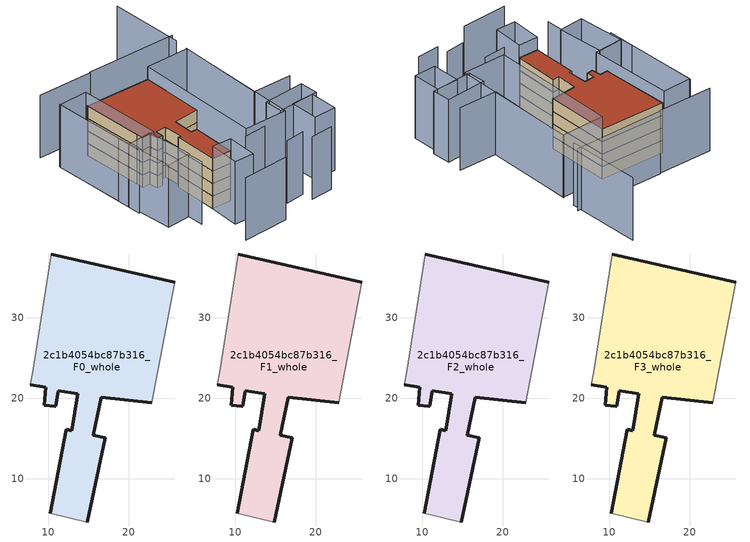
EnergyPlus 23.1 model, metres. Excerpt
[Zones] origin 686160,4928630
2c1b4054bc87b316_F0_whole
 floor ground (EU_floor_Construction): 14.84,4.62 17.1,15.07 15.61,15.4 16.59,20.13 22.86,19.47 25.7,34.39 10.36,37.93 8.06,23.32 7.8,21.66 9.7,21.38 9.48,19.15 10.81,19.02 10.95,19 11.23,20.91 13.7,20.55 12.93,15.99 12.27,16.13 10.25,5.7 z0
 wall outside (EU_wall_Construction): 10.36,37.93 25.7,34.39 / 22.86,19.47 16.59,20.13 15.61,15.4 17.1,15.07 14.84,4.62 / 10.25,5.7 12.27,16.13 12.93,15.99 13.7,20.55 11.23,20.91 10.95,19 10.81,19.02 9.48,19.15 9.7,21.38 7.8,21.66 z0:3
 wall adiabatic (EU_wall_Construction): 25.7,34.39 22.86,19.47 / 14.84,4.62 10.25,5.7 / 7.8,21.66 8.06,23.32 10.36,37.93 z0:3
2c1b4054bc87b316_F1_whole
 floor to 2c1b4054bc87b316_F0_whole (EU_floor_Construction): 14.84,4.62 17.1,15.07 15.61,15.4 16.59,20.13 22.86,19.47 25.7,34.39 10.36,37.93 8.06,23.32 7.8,21.66 9.7,21.38 9.48,19.15 10.81,19.02 10.95,19 11.23,20.91 13.7,20.55 12.93,15.99 12.27,16.13 10.25,5.7 z3
 wall outside (EU_wall_Construction): 10.36,37.93 25.7,34.39 / 22.86,19.47 16.59,20.13 15.61,15.4 17.1,15.07 14.84,4.62 / 10.25,5.7 12.27,16.13 12.93,15.99 13.7,20.55 11.23,20.91 10.95,19 10.81,19.02 9.48,19.15 9.7,21.38 7.8,21.66 z3:6
 wall adiabatic (EU_wall_Construction): 25.7,34.39 22.86,19.47 / 14.84,4.62 10.25,5.7 / 7.8,21.66 8.06,23.32 10.36,37.93 z3:6
2c1b4054bc87b316_F2_whole
 floor to 2c1b4054bc87b316_F1_whole (EU_floor_Construction): 14.84,4.62 17.1,15.07 15.61,15.4 16.59,20.13 22.86,19.47 25.7,34.39 10.36,37.93 8.06,23.32 7.8,21.66 9.7,21.38 9.48,19.15 10.81,19.02 10.95,19 11.23,20.91 13.7,20.55 12.93,15.99 12.27,16.13 10.25,5.7 z6
 wall outside (EU_wall_Construction): 10.36,37.93 25.7,34.39 / 22.86,19.47 16.59,20.13 15.61,15.4 17.1,15.07 14.84,4.62 / 10.25,5.7 12.27,16.13 12.93,15.99 13.7,20.55 11.23,20.91 10.95,19 10.81,19.02 9.48,19.15 9.7,21.38 7.8,21.66 z6:9
 wall adiabatic (EU_wall_Construction): 25.7,34.39 22.86,19.47 / 14.84,4.62 10.25,5.7 / 7.8,21.66 8.06,23.32 10.36,37.93 z6:9
2c1b4054bc87b316_F3_whole
 floor to 2c1b4054bc87b316_F2_whole (EU_floor_Construction): 14.84,4.62 17.1,15.07 15.61,15.4 16.59,20.13 22.86,19.47 25.7,34.39 10.36,37.93 8.06,23.32 7.8,21.66 9.7,21.38 9.48,19.15 10.81,19.02 10.95,19 11.23,20.91 13.7,20.55 12.93,15.99 12.27,16.13 10.25,5.7 z9
 wall outside (EU_wall_Construction): 10.36,37.93 25.7,34.39 / 22.86,19.47 16.59,20.13 15.61,15.4 17.1,15.07 14.84,4.62 / 10.25,5.7 12.27,16.13 12.93,15.99 13.7,20.55 11.23,20.91 10.95,19 10.81,19.02 9.48,19.15 9.7,21.38 7.8,21.66 z9:12
 wall adiabatic (EU_wall_Construction): 25.7,34.39 22.86,19.47 / 14.84,4.62 10.25,5.7 / 7.8,21.66 8.06,23.32 10.36,37.93 z9:12
 roof outside (EU_roof_Construction): 25.7,34.39 22.86,19.47 16.59,20.13 15.61,15.4 17.1,15.07 14.84,4.62 10.25,5.7 12.27,16.13 12.93,15.99 13.7,20.55 11.23,20.91 10.95,19 10.81,19.02 9.48,19.15 9.7,21.38 7.8,21.66 8.06,23.32 10.36,37.93 z12
shading: 25.5,-8.03 30.77,-8.69 / 21.24,-4.86 25.8,-5.37 / 5.16,-6.76 16.15,-8.54 / 17.31,2.72 22.67,1.99 / 4.98,7.81 4.39,3.86 / 40.68,9.69 31.56,11.6 / 31.56,11.6 35.96,32.58 / 3.65,39.79 -0.13,16.37 / 36.87,35.84 39.76,53.28 / 38.05,37.78 16.82,42.4 / 16.77,42.18 3.92,44.98 / 38.05,1.86 36.87,-4.87 / 36.87,-4.87 31.64,-3.95 / 31.64,-3.95 32.82,2.78 / 32.82,2.78 38.05,1.86 / 8.58,-1.44 10.25,5.7 / 10.25,5.7 14.84,4.63 / 14.84,4.63 13.17,-2.51 / 13.17,-2.51 8.58,-1.44 / 39.75,5.95 39.12,1.62 / 39.12,1.62 29.34,3.05 / 29.34,3.05 29.97,7.37 / 29.97,7.37 39.75,5.95 / -0.72,8.39 0.54,19.53 / 0.54,19.53 6.47,18.86 / 6.47,18.86 5.21,7.72 / 5.21,7.72 -0.72,8.39 / 25.7,34.39 35.91,32.32 / 35.91,32.32 29.83,2.32 / 29.83,2.32 19.62,4.39 / 19.62,4.39 25.7,34.39 / 10.44,38.42 7.3,18.47 / 7.3,18.47 0.4,19.56 / 0.4,19.56 3.53,39.5 / 3.53,39.5 10.44,38.42 z0:15
[Building]
EU S2 Campaign: North Axis=0; Terrain=City; Solar Distribution=FullExterior
[Site:Location]
Bologna: Latitude=44.5; Longitude=11.25; Time Zone=1; Elevation=37
[SizingPeriod:WeatherFileDays]
AnnualSizingPeriod: Begin Month=1; Begin Day of Month=1; End Month=12; End Day of Month=31; Day of Week for Start Day=Monday; Use Weather File Daylight Saving Period=No; Use Weather File Rain and Snow Indicators=No
[MATERIAL]
EU_InternalMass_Material: Roughness=MediumRough; Thickness=0.1; Conductivity=1; Density=1800; Specific Heat=900; Thermal Absorptance=0.9; Solar Absorptance=0.7; Visible Absorptance=0.7
[MATERIAL:NOMASS] Roughness=MediumRough; Thermal Absorptance=0.9; Solar Absorptance=0.7; Visible Absorptance=0.7
Name | Thermal Resistance
EU_wall_NoMass | 0.937881
EU_roof_NoMass | 0.548572
EU_floor_NoMass | 0.71348
[CONSTRUCTION]
EU_wall_Construction: EU_wall_NoMass
EU_roof_Construction: EU_roof_NoMass
EU_floor_Construction: EU_floor_NoMass
EU_InternalMass_Construction: EU_InternalMass_Material
[ZONE] Type=1; Multiplier=1; Ceiling Height=autocalculate; Floor Area=autocalculate; Part of Total Floor Area=Yes
Name | Volume
2c1b4054bc87b316_F0_whole | 945.461
2c1b4054bc87b316_F1_whole; 2c1b4054bc87b316_F2_whole; 2c1b4054bc87b316_F3_whole | 945.459
[INTERNALMASS] Construction=EU_InternalMass_Construction; Surface Area=303.977
Name | Zone or ZoneList
2c1b4054bc87b316_F0_whole_EU_InternalMass | 2c1b4054bc87b316_F0_whole
2c1b4054bc87b316_F1_whole_EU_InternalMass | 2c1b4054bc87b316_F1_whole
2c1b4054bc87b316_F2_whole_EU_InternalMass | 2c1b4054bc87b316_F2_whole
2c1b4054bc87b316_F3_whole_EU_InternalMass | 2c1b4054bc87b316_F3_whole
[OTHEREQUIPMENT] Fuel Type=Electricity; Design Level Calculation Method=Watts/Area; Power per Zone Floor Area=1; Fraction Latent=0; Fraction Radiant=0; Fraction Lost=0; Carbon Dioxide Generation Rate=0; EndUse Subcategory=EU_Step8_InternalGains
Name | Zone or ZoneList or Space or SpaceList | Schedule
EU_Step8_InternalGain_2c1b4054bc87b316_F0_whole_f000 | 2c1b4054bc87b316_F0_whole | EU_Step8_GainSchedule_2c1b4054bc87b316_F0_whole_f000
EU_Step8_InternalGain_2c1b4054bc87b316_F1_whole_f000 | 2c1b4054bc87b316_F1_whole | EU_Step8_GainSchedule_2c1b4054bc87b316_F1_whole_f000
EU_Step8_InternalGain_2c1b4054bc87b316_F2_whole_f000 | 2c1b4054bc87b316_F2_whole | EU_Step8_GainSchedule_2c1b4054bc87b316_F2_whole_f000
EU_Step8_InternalGain_2c1b4054bc87b316_F3_whole_f000 | 2c1b4054bc87b316_F3_whole | EU_Step8_GainSchedule_2c1b4054bc87b316_F3_whole_f000
[ZONEVENTILATION:DESIGNFLOWRATE] Schedule=EU_AlwaysOn; Design Flow Rate Calculation Method=AirChanges/Hour; Air Changes per Hour=0.687892; Ventilation Type=Natural; Fan Pressure Rise=0; Fan Total Efficiency=1; Constant Term Coefficient=1; Temperature Term Coefficient=0; Velocity Term Coefficient=0; Velocity Squared Term Coefficient=0; Minimum Indoor Temperature=-100; Maximum Indoor Temperature=100; Delta Temperature=-100; Minimum Outdoor Temperature=-100; Maximum Outdoor Temperature=100; Maximum Wind Speed=40
Name | Zone or ZoneList or Space or SpaceList
EU_ConstantAir_2c1b4054bc87b316_F0_whole | 2c1b4054bc87b316_F0_whole
EU_ConstantAir_2c1b4054bc87b316_F1_whole | 2c1b4054bc87b316_F1_whole
EU_ConstantAir_2c1b4054bc87b316_F2_whole | 2c1b4054bc87b316_F2_whole
EU_ConstantAir_2c1b4054bc87b316_F3_whole | 2c1b4054bc87b316_F3_whole
[HVACTEMPLATE:THERMOSTAT] Constant Heating Setpoint=20; Constant Cooling Setpoint=50
EU_HeatOnly_2c1b4054bc87b316_F0_whole; EU_HeatOnly_2c1b4054bc87b316_F1_whole; EU_HeatOnly_2c1b4054bc87b316_F2_whole; EU_HeatOnly_2c1b4054bc87b316_F3_whole
[HVACTEMPLATE:ZONE:IDEALLOADSAIRSYSTEM] System Availability Schedule=EU_AlwaysOn; Maximum Heating Supply Air Temperature=50; Minimum Cooling Supply Air Temperature=13; Maximum Heating Supply Air Humidity Ratio=0.0156; Minimum Cooling Supply Air Humidity Ratio=0.0077; Heating Limit=NoLimit; Cooling Limit=NoLimit; Heating Availability Schedule=EU_AlwaysOn; Cooling Availability Schedule=EU_CoolingOff; Dehumidification Control Type=ConstantSensibleHeatRatio; Cooling Sensible Heat Ratio=0.7; Dehumidification Setpoint=60; Humidification Control Type=None; Humidification Setpoint=30; Outdoor Air Method=None; Outdoor Air Flow Rate per Person=0.00944; Outdoor Air Flow Rate per Zone Floor Area=0; Outdoor Air Flow Rate per Zone=0; Demand Controlled Ventilation Type=None; Outdoor Air Economizer Type=NoEconomizer; Heat Recovery Type=None; Sensible Heat Recovery Effectiveness=0.7; Latent Heat Recovery Effectiveness=0.65
Name | Template Thermostat
2c1b4054bc87b316_F0_whole | EU_HeatOnly_2c1b4054bc87b316_F0_whole
2c1b4054bc87b316_F1_whole | EU_HeatOnly_2c1b4054bc87b316_F1_whole
2c1b4054bc87b316_F2_whole | EU_HeatOnly_2c1b4054bc87b316_F2_whole
2c1b4054bc87b316_F3_whole | EU_HeatOnly_2c1b4054bc87b316_F3_whole
[SIZING:ZONE] Zone Cooling Design Supply Air Temperature Input Method=SupplyAirTemperature; Zone Cooling Design Supply Air Temperature=13; Zone Heating Design Supply Air Temperature Input Method=SupplyAirTemperature; Zone Heating Design Supply Air Temperature=50; Zone Cooling Design Supply Air Humidity Ratio=0.008; Zone Heating Design Supply Air Humidity Ratio=0.008; Cooling Design Air Flow Method=DesignDay; Cooling Design Air Flow Rate=0; Cooling Minimum Air Flow per Zone Floor Area=0.000762; Cooling Minimum Air Flow=0; Cooling Minimum Air Flow Fraction=0.2; Heating Design Air Flow Method=DesignDay; Heating Design Air Flow Rate=0; Heating Maximum Air Flow per Zone Floor Area=0.002032; Heating Maximum Air Flow=0.141576; Heating Maximum Air Flow Fraction=0.3; Account for Dedicated Outdoor Air System=No; Dedicated Outdoor Air System Control Strategy=NeutralSupplyAir; Dedicated Outdoor Air Low Setpoint Temperature for Design=autosize; Dedicated Outdoor Air High Setpoint Temperature for Design=autosize; Zone Load Sizing Method=Sensible Load Only No Latent Load; Zone Latent Cooling Design Supply Air Humidity Ratio Input Method=HumidityRatioDifference; Zone Cooling Design Supply Air Humidity Ratio Difference=0.005; Zone Latent Heating Design Supply Air Humidity Ratio Input Method=HumidityRatioDifference; Zone Humidification Design Supply Air Humidity Ratio Difference=0.005
2c1b4054bc87b316_F0_whole; 2c1b4054bc87b316_F1_whole; 2c1b4054bc87b316_F2_whole; 2c1b4054bc87b316_F3_whole
[SCHEDULE:CONSTANT]
Name | Hourly Value
EU_AlwaysOn | 1
EU_CoolingOff | 0
[SCHEDULE:FILE] Column Number=1; Rows to Skip at Top=0; Number of Hours of Data=8760; Column Separator=Comma; Interpolate to Timestep=No; Minutes per Item=60; Adjust Schedule for Daylight Savings=Yes
Name | File
EU_Step8_GainSchedule_2c1b4054bc87b316_F0_whole_f000 | ../../schedules/2c1b4054bc87b316/2c1b4054bc87b316_F0_whole_f000_gain.csv
EU_Step8_GainSchedule_2c1b4054bc87b316_F1_whole_f000 | ../../schedules/2c1b4054bc87b316/2c1b4054bc87b316_F1_whole_f000_gain.csv
EU_Step8_GainSchedule_2c1b4054bc87b316_F2_whole_f000 | ../../schedules/2c1b4054bc87b316/2c1b4054bc87b316_F2_whole_f000_gain.csv
EU_Step8_GainSchedule_2c1b4054bc87b316_F3_whole_f000 | ../../schedules/2c1b4054bc87b316/2c1b4054bc87b316_F3_whole_f000_gain.csv
